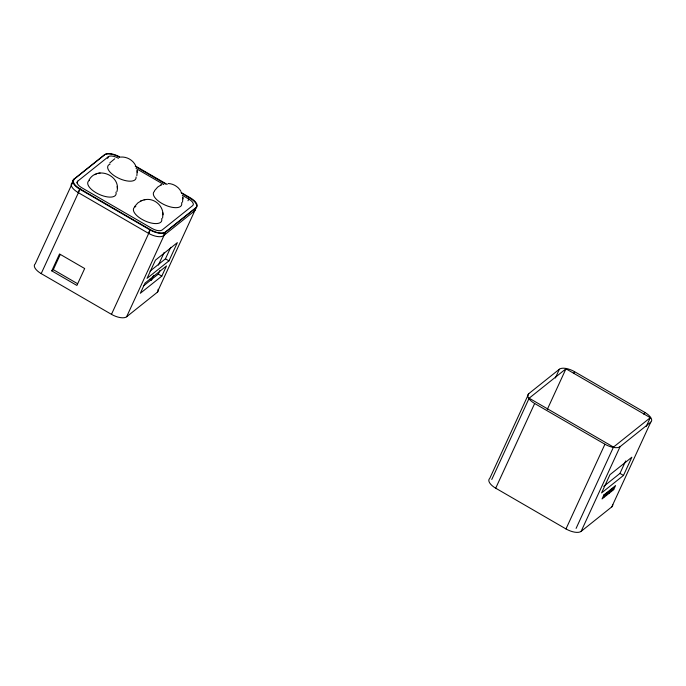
<?xml version="1.0" encoding="UTF-8"?>
<svg xmlns="http://www.w3.org/2000/svg" width="686" height="686" viewBox="0 0 686 686"><rect width="100%" height="100%" fill="white"/><g stroke="black" fill="none" stroke-linecap="round" stroke-linejoin="round"><path stroke-width="1.03" d="M89.017 180.024C97.189 165.395 121.456 175.702 116.912 191.643M137.183 171.749L136.848 175.727M162.916 214.143L162.591 218.131M182.853 198.228L182.527 202.207M119.536 157.291A12.417 5.385 24.7 0 0 104.392 154.847L73.719 179.346L72.159 182.733A12.417 5.385 24.7 0 0 78.101 192.517L148.373 233.257A12.417 5.385 24.7 0 0 163.517 235.692L194.189 211.202A12.417 5.385 24.7 0 0 195.141 209.419M72.416 183.025L35.252 263.827A12.417 5.385 24.7 0 0 41.194 273.611L111.466 314.351A12.417 5.385 24.7 0 0 126.61 316.786L157.283 292.296L196.239 207.592A12.417 5.385 24.7 0 0 190.296 197.808L181.053 192.449M73.316 181.078L74.208 179.132L104.881 154.633A12.417 5.385 24.7 0 1 120.024 157.068M76.943 182.862L77.724 181.164L108.397 156.674A8.275 3.593 24.7 0 1 118.489 158.294M78.101 192.517L79.653 189.13A12.417 5.385 24.7 0 1 73.719 179.346M41.194 273.611L80.151 188.916A12.417 5.385 24.7 0 1 74.208 179.132M51.767 270.867L59.536 253.966L84.67 268.526L76.892 285.436L51.767 270.867L53.302 269.641L60.205 254.617M107.616 158.363L108.397 156.674M148.373 233.257L149.934 229.87A12.417 5.385 24.7 0 0 165.077 232.305L195.75 207.815A12.417 5.385 24.7 0 0 189.808 198.031L181.481 193.203M111.466 314.351L150.423 229.656A12.417 5.385 24.7 0 0 165.566 232.091L196.239 207.592M163.517 235.692L165.077 232.305M126.61 316.786L165.566 232.091M153.707 275.266L151.366 280.342L149.522 279.271M158.38 265.096L164.22 252.397M187.99 200.732L188.761 199.034L182.296 195.287M143.425 285.959L158.294 274.091L159.992 270.395M150.037 271.133L165.446 258.828L170.745 247.32M161.802 276.124L166.484 265.962L145.012 283.104L140.338 293.274L161.802 276.124L158.294 274.091M168.962 260.869L177.348 242.638L155.448 260.131L147.061 278.353L168.962 260.869L165.446 258.828M194.189 211.202L195.75 207.815M528.717 393.704L489.761 478.408A12.417 5.385 24.7 0 0 495.704 488.192L565.976 528.932A12.417 5.385 24.7 0 0 581.119 531.367L611.792 506.868L650.748 422.173A12.417 5.385 24.7 0 0 644.806 412.389L574.534 371.649A12.417 5.385 24.7 0 0 559.39 369.214L528.717 393.704A12.417 5.385 24.7 0 0 534.66 403.497L604.932 444.228A12.417 5.385 24.7 0 0 620.075 446.672L650.748 422.173M491.768 479.505L529.163 398.197L565.967 368.802L650.302 417.688L646.289 426.4M495.704 488.192L534.66 403.497M555.36 377.977L559.39 369.214M547.274 409.456L565.967 368.802M573.633 373.596L574.534 371.649M565.976 528.932L604.932 444.228M576.094 528.392L613.49 447.083L650.302 417.688M581.119 531.367L620.075 446.672M643.914 414.335L644.806 412.389M608.791 493.551L610.669 489.487L608.825 490.962L606.956 495.026L608.791 493.551L607.041 492.539M603.731 486.365L619.955 473.409L625.692 460.941M613.704 489.633L615.574 485.568L613.73 487.043L611.861 491.107L613.704 489.633L611.946 488.621M623.471 475.449L631.849 457.219L609.948 474.703L601.571 492.934L623.471 475.449L619.955 473.409M134.696 206.503L137.766 202.979L141.102 200.887M154.633 190.579L157.703 187.064L161.039 184.971M109.717 162.985L114.751 158.766M94.814 174.69L95.423 174.407M95.989 174.158L96.563 173.901M141.668 200.638L144.712 199.72M160.43 185.246L161.604 184.723M140.484 201.169L142.242 200.381M98.355 173.361L99.033 173.241M99.521 173.155L100.13 173.044M145.2 199.635C154.144 197.894 163.277 205.689 162.959 214.812M144.034 199.84L145.809 199.523M120.736 157.068C126.824 156.545 132.981 160.078 135.631 165.583M168.079 183.505C173.387 183.668 178.48 186.789 180.993 191.471M135.742 166.184L167.178 184.414M135.253 166.398L165.763 184.088M136.06 168.482L163.8 184.56M529.163 398.197L613.49 447.083M80.151 188.916L150.423 229.656M79.653 189.13L149.934 229.87M53.302 269.641L77.527 283.687M182.896 198.889L182.776 196.925L182.81 197.559M137.217 172.409L137.097 170.445L137.131 171.08M117.28 188.333L117.16 186.36M162.839 212.84L162.874 213.475M158.08 289.286A12.417 5.385 24.7 0 1 157.283 292.296M77.724 181.164A8.275 3.593 24.7 0 0 81.685 187.69L151.958 228.429A8.275 3.593 24.7 0 0 162.05 230.05L192.723 205.56A8.275 3.593 24.7 0 0 188.761 199.034M161.63 218.62A15.358 6.663 24.7 0 1 144.583 220.72A15.358 6.663 24.7 0 1 135.811 206.52M181.567 202.696A15.358 6.663 24.7 0 1 165.806 205.371A15.358 6.663 24.7 0 1 154.496 191.3M136.06 177.005A15.358 6.663 24.7 0 1 118.146 177.983A15.358 6.663 24.7 0 1 110.077 164.117M115.951 192.14A15.358 6.663 24.7 0 1 99.556 194.541A15.358 6.663 24.7 0 1 89.446 180.358M612.727 504.502A12.417 5.385 24.7 0 1 611.792 506.868M603.92 494.88L602.051 498.945L603.886 497.47L605.755 493.406L603.92 494.88M606.373 492.917L604.503 496.981L606.338 495.515L608.208 491.45L606.373 492.917M611.277 488.998L609.408 493.062L611.252 491.596L613.121 487.532L611.277 488.998"/></g></svg>
